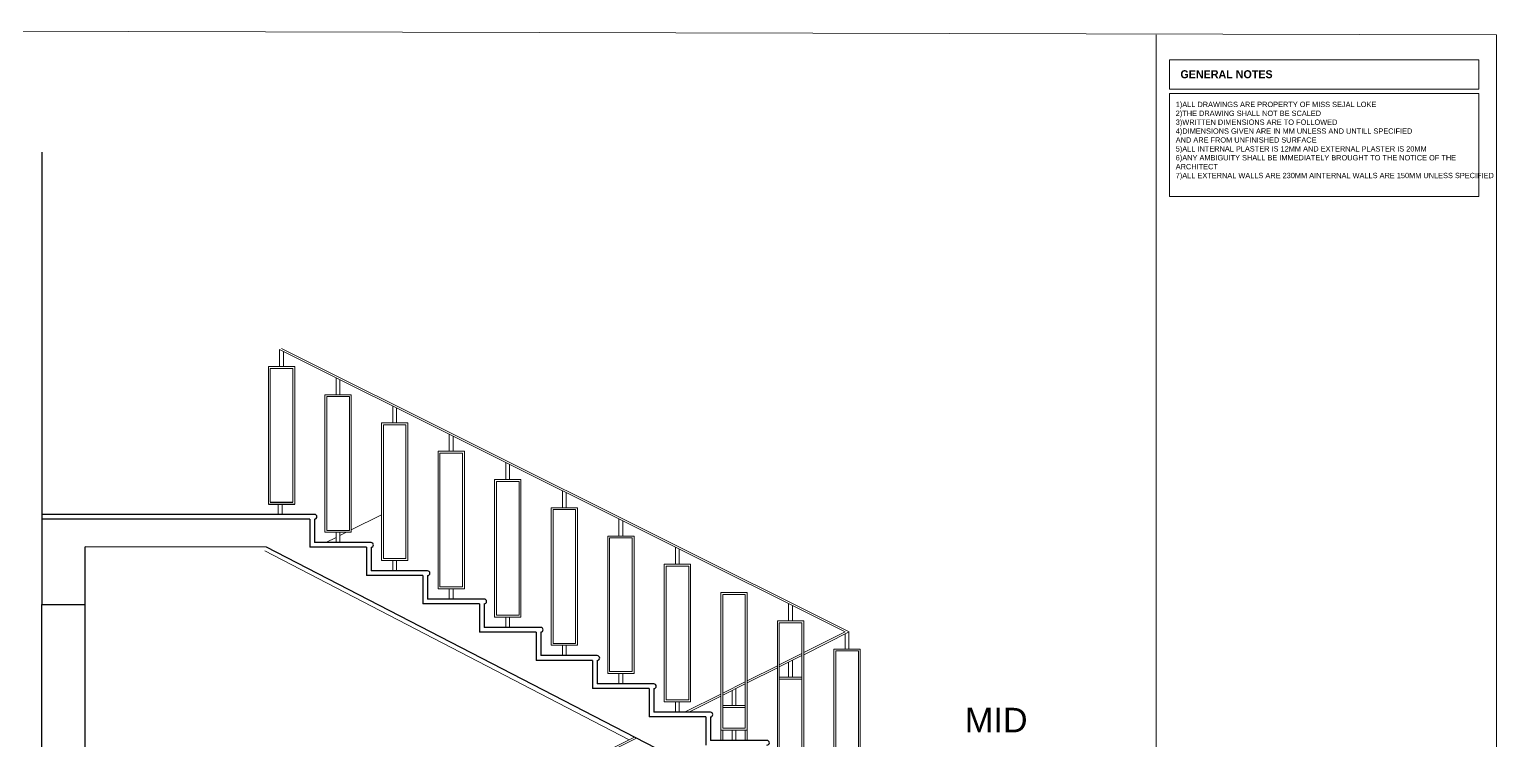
# Model space of a CAD drawing. Header units: millimetres. Extents: x -1932176 to 78768, y -1967 to 1266654.
# Drawn here: x -1915884 to -1888380, y 1129769 to 1143113 of the extents above; entities that cross this region are included whole.
import ezdxf

# ---------------------------------------------------------------- set-up
doc = ezdxf.new("R2010")
doc.units = ezdxf.units.MM
doc.layers.add('elevation', color=40, linetype='Continuous', lineweight=9, transparency=0.1)
for name, color, linetype, lineweight in [('PLASTER', 252, 'Continuous', 15), ('section lines', 10, 'Continuous', 30), ('SHEET', 7, 'Continuous', 13), ('text', 252, 'Continuous', 5)]:
    doc.layers.add(name, color=color, linetype=linetype, lineweight=lineweight)
doc.styles.get("Standard").update_dxf_attribs({"font": 'arial.ttf'})

msp = doc.modelspace()

# ---------------------------------------------------------------- linework, layer by layer
at = {"color": 0, "ltscale": 30}
for p, q in [((-1910538.82598, 1134014.33533), (-1915651.62379, 1134014.33533)), ((-1911404.61573, 1134208.69629), (-1910909.87873, 1134208.69629)), ((-1911369.27738, 1134244.03465), (-1910945.21709, 1134244.03465)), ((-1915651.62379, 1132322.98784), (-1914838.84158, 1132322.98784))]:
    msp.add_line(p, q, dxfattribs=at)
at = {"layer": 'elevation', "color": 0}
for p, q in [((-1911196.75672, 1137108.52714), (-1900595.2496, 1131807.77358)), ((-1911192.58559, 1136788.39636), (-1911192.58559, 1137106.44157)), ((-1911157.24723, 1137128.28188), (-1900516.23063, 1131807.77358)), ((-1911121.90888, 1136788.39636), (-1911121.90888, 1137071.10321)), ((-1911404.61573, 1134208.69629), (-1911404.61573, 1136788.39636)), ((-1910909.87873, 1136788.39636), (-1911404.61573, 1136788.39636)), ((-1911369.27738, 1134244.03465), (-1911369.27738, 1136753.058)), ((-1910945.21709, 1136753.058), (-1911369.27738, 1136753.058)), ((-1910945.21709, 1134244.03465), (-1910945.21709, 1136753.058)), ((-1910909.87873, 1134208.69629), (-1910909.87873, 1136788.39636)), ((-1910132.43488, 1136258.321), (-1910132.43488, 1136576.36622)), ((-1910061.75816, 1136258.321), (-1910061.75816, 1136541.02786)), ((-1910344.46502, 1133678.62094), (-1910344.46502, 1136258.321)), ((-1909849.72802, 1136258.321), (-1910344.46502, 1136258.321)), ((-1910309.12666, 1133713.95929), (-1910309.12666, 1136222.98264)), ((-1909885.06638, 1136222.98264), (-1910309.12666, 1136222.98264)), ((-1909885.06638, 1133713.95929), (-1909885.06638, 1136222.98264)), ((-1909849.72802, 1133678.62094), (-1909849.72802, 1136258.321)), ((-1909072.28417, 1135728.24565), (-1909072.28417, 1136046.29086)), ((-1909001.60745, 1135728.24565), (-1909001.60745, 1136010.9525)), ((-1909284.31431, 1133148.54558), (-1909284.31431, 1135728.24565)), ((-1908789.57731, 1135728.24565), (-1909284.31431, 1135728.24565)), ((-1909248.97595, 1133183.88394), (-1909248.97595, 1135692.90729)), ((-1908824.91567, 1135692.90729), (-1909248.97595, 1135692.90729)), ((-1908824.91567, 1133183.88394), (-1908824.91567, 1135692.90729)), ((-1908789.57731, 1133148.54558), (-1908789.57731, 1135728.24565)), ((-1908012.13345, 1135198.17029), (-1908012.13345, 1135516.2155)), ((-1907941.45674, 1135198.17029), (-1907941.45674, 1135480.87715)), ((-1908224.1636, 1132618.47022), (-1908224.1636, 1135198.17029)), ((-1907729.4266, 1135198.17029), (-1908224.1636, 1135198.17029)), ((-1908188.82524, 1132653.80858), (-1908188.82524, 1135162.83193)), ((-1907764.76495, 1135162.83193), (-1908188.82524, 1135162.83193)), ((-1907764.76495, 1132653.80858), (-1907764.76495, 1135162.83193)), ((-1907729.4266, 1132618.47022), (-1907729.4266, 1135198.17029)), ((-1906951.98274, 1134668.09493), (-1906951.98274, 1134986.14015)), ((-1906881.30603, 1134668.09493), (-1906881.30603, 1134950.80179)), ((-1907164.01288, 1132088.39487), (-1907164.01288, 1134668.09493)), ((-1906669.27589, 1134668.09493), (-1907164.01288, 1134668.09493)), ((-1907128.67453, 1132123.73323), (-1907128.67453, 1134632.75658)), ((-1906704.61424, 1134632.75658), (-1907128.67453, 1134632.75658)), ((-1906704.61424, 1132123.73323), (-1906704.61424, 1134632.75658)), ((-1906669.27589, 1132088.39487), (-1906669.27589, 1134668.09493)), ((-1905891.83203, 1134138.01958), (-1905891.83203, 1134456.06479)), ((-1905821.15532, 1134138.01958), (-1905821.15532, 1134420.72643)), ((-1911219.02873, 1134014.33532), (-1911219.02873, 1134208.69629)), ((-1911148.35202, 1134014.33532), (-1911148.35202, 1134208.69629)), ((-1909284.31431, 1134004.77596), (-1909849.72802, 1133722.0691)), ((-1906103.86217, 1131558.31951), (-1906103.86217, 1134138.01958)), ((-1905609.12517, 1134138.01958), (-1906103.86217, 1134138.01958)), ((-1906068.52382, 1131593.65787), (-1906068.52382, 1134102.68122)), ((-1905644.46353, 1134102.68122), (-1906068.52382, 1134102.68122)), ((-1905644.46353, 1131593.65787), (-1905644.46353, 1134102.68122)), ((-1905609.12517, 1131558.31951), (-1905609.12517, 1134138.01958)), ((-1904831.68132, 1133607.94422), (-1904831.68132, 1133925.98944)), ((-1904761.0046, 1133607.94422), (-1904761.0046, 1133890.65108)), ((-1909849.72802, 1133678.62094), (-1910344.46502, 1133678.62094)), ((-1910132.43488, 1133580.71567), (-1910325.34628, 1133484.25997)), ((-1909885.06638, 1133713.95929), (-1910309.12666, 1133713.95929)), ((-1910132.43488, 1133484.25997), (-1910132.43488, 1133678.62094)), ((-1909936.62435, 1133678.62094), (-1910061.75816, 1133616.05403)), ((-1910061.75816, 1133484.25996), (-1910061.75816, 1133678.62094)), ((-1905043.71146, 1131028.24416), (-1905043.71146, 1133607.94422)), ((-1904548.97446, 1133607.94422), (-1905043.71146, 1133607.94422)), ((-1905008.3731, 1131063.58251), (-1905008.3731, 1133572.60587)), ((-1904584.31282, 1133572.60587), (-1905008.3731, 1133572.60587)), ((-1904584.31282, 1131063.58251), (-1904584.31282, 1133572.60587)), ((-1904548.97446, 1131028.24416), (-1904548.97446, 1133607.94422)), ((-1908824.91567, 1133183.88394), (-1909248.97595, 1133183.88394)), ((-1903771.53061, 1133077.86887), (-1903771.53061, 1133395.91408)), ((-1903700.85389, 1133077.86887), (-1903700.85389, 1133360.57572)), ((-1908789.57731, 1133148.54558), (-1909284.31431, 1133148.54558)), ((-1909072.28417, 1132954.18461), (-1909072.28417, 1133148.54558)), ((-1909001.60745, 1132954.18461), (-1909001.60745, 1133148.54558)), ((-1903983.56075, 1130498.1688), (-1903983.56075, 1133077.86887)), ((-1903488.82375, 1133077.86887), (-1903983.56075, 1133077.86887)), ((-1903948.22239, 1130533.50716), (-1903948.22239, 1133042.53051)), ((-1903524.16211, 1133042.53051), (-1903948.22239, 1133042.53051)), ((-1903524.16211, 1130533.50716), (-1903524.16211, 1133042.53051)), ((-1903488.82375, 1130498.1688), (-1903488.82375, 1133077.86887)), ((-1907764.76495, 1132653.80858), (-1908188.82524, 1132653.80858)), ((-1907729.4266, 1132618.47022), (-1908224.1636, 1132618.47022)), ((-1908012.13345, 1132424.10925), (-1908012.13345, 1132618.47022)), ((-1907941.45674, 1132424.10925), (-1907941.45674, 1132618.47022)), ((-1902923.41004, 1129968.09344), (-1902923.41004, 1132547.79351)), ((-1902428.67304, 1132547.79351), (-1902923.41004, 1132547.79351)), ((-1902888.07168, 1130427.49209), (-1902888.07168, 1132512.45515)), ((-1902464.0114, 1132512.45515), (-1902888.07168, 1132512.45515)), ((-1902464.0114, 1130833.88319), (-1902464.0114, 1132512.45515)), ((-1902428.67304, 1130851.55237), (-1902428.67304, 1132547.79351)), ((-1906669.27589, 1132088.39487), (-1907164.01288, 1132088.39487)), ((-1906704.61424, 1132123.73323), (-1907128.67453, 1132123.73323)), ((-1906951.98274, 1131894.0339), (-1906951.98274, 1132088.39487)), ((-1906881.30603, 1131894.0339), (-1906881.30603, 1132088.39487)), ((-1901651.22918, 1132017.71815), (-1901651.22918, 1132335.76337)), ((-1901580.55247, 1132017.71815), (-1901580.55247, 1132300.42501)), ((-1901863.25933, 1131134.25923), (-1901863.25933, 1132017.71815)), ((-1901368.52233, 1132017.71815), (-1901863.25933, 1132017.71815)), ((-1901827.92097, 1130957.56744), (-1901827.92097, 1131982.3798)), ((-1901403.86068, 1131982.3798), (-1901827.92097, 1131982.3798)), ((-1901403.86068, 1130957.56744), (-1901403.86068, 1131982.3798)), ((-1901368.52233, 1131381.62773), (-1901368.52233, 1132017.71815)), ((-1905609.12517, 1131558.31951), (-1906103.86217, 1131558.31951)), ((-1905644.46353, 1131593.65787), (-1906068.52382, 1131593.65787)), ((-1905891.83203, 1131363.95854), (-1905891.83203, 1131558.31951)), ((-1905821.15532, 1131363.95854), (-1905821.15532, 1131558.31951)), ((-1901368.52233, 1129438.01809), (-1901368.52233, 1131381.62773)), ((-1904548.97446, 1131028.24416), (-1905043.71146, 1131028.24416)), ((-1904584.31282, 1131063.58251), (-1905008.3731, 1131063.58251)), ((-1904831.68132, 1130833.88319), (-1904831.68132, 1131028.24416)), ((-1904761.0046, 1130833.88318), (-1904761.0046, 1131028.24416)), ((-1901863.25933, 1129438.01809), (-1901863.25933, 1131134.25923)), ((-1902464.0114, 1130427.49209), (-1902464.0114, 1130833.88319)), ((-1902428.67304, 1129968.09344), (-1902428.67304, 1130851.55237)), ((-1901827.92097, 1129473.35645), (-1901827.92097, 1130957.56744)), ((-1901403.86068, 1129473.35645), (-1901403.86068, 1130957.56744)), ((-1903488.82375, 1130498.1688), (-1903983.56075, 1130498.1688)), ((-1903524.16211, 1130533.50716), (-1903948.22239, 1130533.50716)), ((-1903771.53061, 1130303.80783), (-1903771.53061, 1130498.1688)), ((-1903700.85389, 1130303.80783), (-1903700.85389, 1130498.1688)), ((-1902888.07168, 1130003.4318), (-1902888.07168, 1130427.49209)), ((-1902464.0114, 1130003.4318), (-1902464.0114, 1130427.49209)), ((-1902428.67304, 1129968.09344), (-1902923.41004, 1129968.09344)), ((-1902464.0114, 1130003.4318), (-1902888.07168, 1130003.4318)), ((-1902711.37989, 1129773.73247), (-1902711.37989, 1129968.09344)), ((-1902640.70318, 1129773.73247), (-1902640.70318, 1129968.09344))]:
    msp.add_line(p, q, dxfattribs=at)
at = {"layer": 'elevation', "color": 0, "transparency": 33554600}
for p, q in [((-1900516.23063, 1131807.77358), (-1901368.52233, 1131381.62773)), ((-1900595.2496, 1131807.77358), (-1901368.52233, 1131421.13721)), ((-1900520.40176, 1131487.6428), (-1900520.40176, 1131805.68801)), ((-1900591.07847, 1131487.6428), (-1900591.07847, 1131770.34965)), ((-1900591.07847, 1131487.6428), (-1900591.07847, 1131770.34965)), ((-1900520.40176, 1131487.6428), (-1900520.40176, 1131770.34965)), ((-1901403.86068, 1131403.46803), (-1901827.92097, 1131191.43789)), ((-1901403.86068, 1131363.95855), (-1901827.92097, 1131151.92841)), ((-1901580.55247, 1130957.56744), (-1901580.55247, 1131275.61266)), ((-1900803.10861, 1128907.94273), (-1900803.10861, 1131487.6428)), ((-1900308.37161, 1131487.6428), (-1900803.10861, 1131487.6428)), ((-1900803.10861, 1128907.94273), (-1900803.10861, 1131487.6428)), ((-1900803.10861, 1131487.6428), (-1900308.37161, 1131487.6428)), ((-1900767.77026, 1128943.28109), (-1900767.77026, 1131452.30444)), ((-1900343.70997, 1131452.30444), (-1900767.77026, 1131452.30444)), ((-1900767.77026, 1128943.28109), (-1900767.77026, 1131452.30444)), ((-1900767.77026, 1131452.30444), (-1900343.70997, 1131452.30444)), ((-1900343.70997, 1128943.28109), (-1900343.70997, 1131452.30444)), ((-1900343.70997, 1128943.28109), (-1900343.70997, 1131452.30444)), ((-1900308.37161, 1128907.94273), (-1900308.37161, 1131487.6428)), ((-1900308.37161, 1128907.94273), (-1900308.37161, 1131487.6428)), ((-1901863.25933, 1131173.76871), (-1902428.67304, 1130891.06186)), ((-1901863.25933, 1131134.25923), (-1902428.67304, 1130851.55237)), ((-1901651.22918, 1130957.56744), (-1901651.22918, 1131240.2743)), ((-1902464.0114, 1130873.39268), (-1902888.07168, 1130661.36253)), ((-1902464.0114, 1130833.88319), (-1902888.07168, 1130621.85305)), ((-1902711.37989, 1130427.49209), (-1902711.37989, 1130710.19894)), ((-1902640.70318, 1130427.49209), (-1902640.70318, 1130745.5373)), ((-1901827.92097, 1130957.56744), (-1901403.86068, 1130957.56744)), ((-1901827.92097, 1130922.22909), (-1901403.86068, 1130922.22909)), ((-1902923.41004, 1130643.69336), (-1903603.1811, 1130303.80783)), ((-1902923.41004, 1130604.18387), (-1903524.16213, 1130303.80783)), ((-1902923.41004, 1129773.73248), (-1902923.41004, 1130427.49209)), ((-1902888.07168, 1130427.49209), (-1902464.0114, 1130427.49209)), ((-1902428.67304, 1129773.73247), (-1902428.67304, 1130427.49209)), ((-1902888.07168, 1130392.15373), (-1902464.0114, 1130392.15373)), ((-1902888.07168, 1129968.09344), (-1902888.07168, 1129773.73248)), ((-1902464.0114, 1129968.09344), (-1902464.0114, 1129773.73247)), ((-1904543.32085, 1129833.73795), (-1911196.75672, 1126507.02002)), ((-1904504.45305, 1129813.66236), (-1911117.73775, 1126507.02002))]:
    msp.add_line(p, q, dxfattribs=at)
at = {"layer": 'PLASTER', "color": 0}
msp.add_line((-1904641.80941, 1129784.49367), (-1911472.53731, 1133333.1962), dxfattribs=at)
at = {"layer": 'section lines', "color": 0}
for p, q in [((-1915651.62379, 1140810.5813), (-1915651.62379, 1132322.98784)), ((-1910627.17188, 1133925.98944), (-1915651.62379, 1133925.98944)), ((-1910627.17188, 1133925.98944), (-1910627.17188, 1133395.91408)), ((-1910538.82598, 1133925.98944), (-1910538.82598, 1133484.25997)), ((-1909478.71588, 1133484.25995), (-1910538.82598, 1133484.25997)), ((-1914838.84158, 1123412.82821), (-1914838.84158, 1133407.56842)), ((-1911439.95409, 1133395.91408), (-1914838.84158, 1133407.56842)), ((-1903948.22239, 1129526.36398), (-1911439.95409, 1133395.91408)), ((-1909567.02117, 1133395.91408), (-1910627.17188, 1133395.91408)), ((-1909567.02117, 1133395.91408), (-1909567.02117, 1132865.83872)), ((-1909478.67527, 1133395.91408), (-1909478.67527, 1132954.18462)), ((-1908418.56517, 1132954.1846), (-1909478.67527, 1132954.18462)), ((-1908506.87045, 1132865.83872), (-1909567.02117, 1132865.83872)), ((-1908506.87045, 1132865.83872), (-1908506.87045, 1132335.76337)), ((-1908418.52456, 1132865.83872), (-1908418.52456, 1132424.10926)), ((-1907358.41446, 1132424.10924), (-1908418.52456, 1132424.10926)), ((-1915650.5059, 1115323.6039), (-1915651.62379, 1132322.98784)), ((-1907446.71974, 1132335.76337), (-1908506.87045, 1132335.76337)), ((-1907446.71974, 1132335.76337), (-1907446.71974, 1131805.68801)), ((-1907358.37385, 1132335.76337), (-1907358.37385, 1131894.0339)), ((-1906386.56903, 1131805.68801), (-1907446.71974, 1131805.68801)), ((-1906298.26374, 1131894.03389), (-1907358.37385, 1131894.0339)), ((-1906386.56903, 1131805.68801), (-1906386.56903, 1131275.61266)), ((-1906298.22314, 1131805.68801), (-1906298.22314, 1131363.95855)), ((-1905326.41832, 1131275.61266), (-1906386.56903, 1131275.61266)), ((-1905238.11303, 1131363.95853), (-1906298.22314, 1131363.95855)), ((-1905326.41832, 1131275.61266), (-1905326.41832, 1130745.5373)), ((-1905238.07242, 1131275.61266), (-1905238.07242, 1130833.88319)), ((-1904266.26761, 1130745.5373), (-1905326.41832, 1130745.5373)), ((-1904177.96232, 1130833.88317), (-1905238.07242, 1130833.88319)), ((-1904266.26761, 1130745.5373), (-1904266.26761, 1130215.46194)), ((-1904177.92171, 1130745.5373), (-1904177.92171, 1130303.80784)), ((-1903206.11689, 1130215.46194), (-1904266.26761, 1130215.46194)), ((-1903117.81161, 1130303.80782), (-1904177.92171, 1130303.80784)), ((-1903206.11689, 1130215.46194), (-1903206.11689, 1129685.38659)), ((-1903117.771, 1130215.46194), (-1903117.771, 1129773.73248)), ((-1902057.6609, 1129773.73246), (-1903117.771, 1129773.73248))]:
    msp.add_line(p, q, dxfattribs=at)
for centre in [(-1910538.82598, 1133970.16238), (-1909478.71588, 1133440.08701), (-1908418.56517, 1132910.01165), (-1907358.41446, 1132379.9363), (-1906298.26374, 1131849.86094), (-1905238.11303, 1131319.78558), (-1904177.96232, 1130789.71023), (-1903117.81161, 1130259.63487), (-1902057.6609, 1129729.55952)]:
    msp.add_arc(centre, 44.17295, 270, 90, dxfattribs=at)
at = {"layer": 'SHEET'}
msp.add_line((-1894759.67933, 1143011.12403), (-1894759.67933, 1112773.45451), dxfattribs=at)
at = {"layer": 'SHEET', "color": 18, "linetype": 'ByBlock', "lineweight": 9, "true_color": 0x000000}
for p, q in [((-1888713.54729, 1141989.2799), (-1888713.54729, 1142537.98545)), ((-1888713.54729, 1139975.20411), (-1888713.54729, 1141906.97407)), ((-1894515.19971, 1139975.20411), (-1888713.54729, 1139975.20411))]:
    msp.add_line(p, q, dxfattribs=at)
at = {"layer": 'SHEET', "color": 18, "linetype": 'Continuous', "lineweight": 9, "ltscale": 50, "true_color": 0x000000}
msp.add_line((-1894515.19971, 1141989.2799), (-1889028.14428, 1141989.2799), dxfattribs=at)
at = {"layer": 'SHEET', "color": 18, "linetype": 'Continuous', "lineweight": 9, "ltscale": 2.5, "true_color": 0x000000}
for p in [(-1889028.14428, 1141906.97407), (-1888713.54729, 1141906.97407)]:
    msp.add_line(p, (-1894515.19971, 1141906.97407), dxfattribs=at)
at = {"layer": 'SHEET'}
msp.add_lwpolyline([(-1931971.86696, 1143112.92678), (-1888380.23618, 1143011.12403), (-1888380.23618, 1112773.45451), (-1931971.86696, 1112875.25726)], close=True, dxfattribs=at)
at = {"layer": 'SHEET', "color": 18, "linetype": 'Continuous', "lineweight": 9, "ltscale": 2.5, "true_color": 0x000000}
msp.add_lwpolyline([(-1888713.54729, 1141989.2799), (-1894515.19971, 1141989.2799), (-1894515.19971, 1142537.98545), (-1888713.54729, 1142537.98545)], dxfattribs=at)
at = {"layer": 'SHEET', "color": 0, "linetype": 'Continuous', "lineweight": 9, "ltscale": 2.5}
msp.add_lwpolyline([(-1894515.19971, 1139975.20411), (-1894515.19971, 1141906.97407)], dxfattribs=at)

# ---------------------------------------------------------------- texts
at = {"layer": 'SHEET', "linetype": 'ByBlock', "lineweight": 20, "insert": (-1894307.26072, 1142345.7077), "char_height": 150, "attachment_point": 1}
msp.add_mtext_dynamic_manual_height_columns('{\\fCentury Gothic|b1|i0|c0|p34;GENERAL NOTES}', width=2437.1509055, gutter_width=57.3737, heights=[0], dxfattribs=at)
at = {"layer": 'SHEET', "color": 18, "linetype": 'ByBlock', "lineweight": 9, "true_color": 0x000000, "insert": (-1894395.69505, 1141754.36936), "char_height": 100, "attachment_point": 1}
msp.add_mtext_dynamic_manual_height_columns('{\\fCentury Gothic|b0|i0|c0|p34;1)ALL DRAWINGS ARE PROPERTY OF MISS SEJAL LOKE\\P2)THE DRAWING SHALL NOT BE SCALED \\P3)WRITTEN DIMENSIONS ARE TO FOLLOWED \\P4)DIMENSIONS GIVEN ARE IN MM UNLESS AND UNTILL SPECIFIED \\PAND ARE FROM UNFINISHED SURFACE \\P5)ALL INTERNAL PLASTER IS 12MM AND EXTERNAL PLASTER IS 20MM\\P6)ANY AMBIGUITY SHALL BE IMMEDIATELY BROUGHT TO THE NOTICE OF THE ARCHITECT \\P7)ALL EXTERNAL WALLS ARE 230MM AINTERNAL WALLS ARE 150MM UNLESS SPECIFIED}', width=5543.582225, gutter_width=57.3737, heights=[0], dxfattribs=at)
at = {"layer": 'text', "color": 0, "insert": (-1897802.05361, 1130385.99513), "char_height": 459.3986418, "attachment_point": 1}
msp.add_mtext_dynamic_manual_height_columns('\\pi-547.02;MID\\P\\pi-1382.6;LANDING', width=0.5617341, gutter_width=1, heights=[0], dxfattribs=at)

doc.saveas('drawing.dxf')
